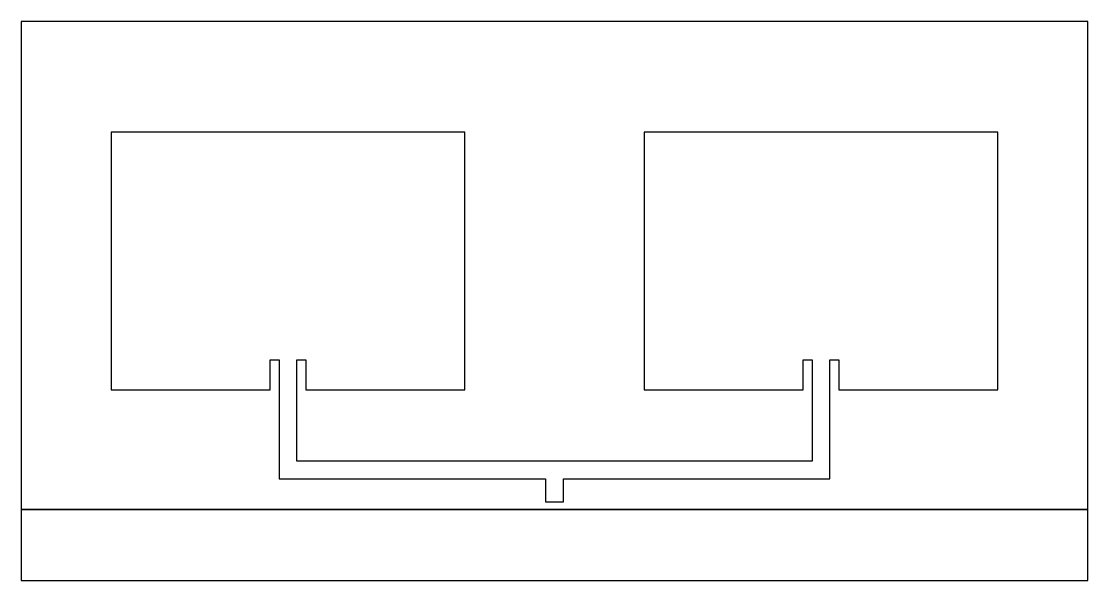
# Model space of a CAD drawing. Extents: x -30 to 90, y -36 to 27.
import ezdxf

# ---------------------------------------------------------------- set-up
doc = ezdxf.new("R2010")
doc.units = 0

msp = doc.modelspace()

# ---------------------------------------------------------------- linework, layer by layer
at = {"layer": 'COPPER (ANNEALED)'}
msp.add_lwpolyline([(-2, -14.5), (-2, -11.1), (-2, -11.1), (-1, -11.1), (-1, -11.1), (-1, -24.5), (-1, -24.5), (29, -24.5), (29, -24.5), (29, -27.1), (29, -27.1), (31, -27.1), (31, -27.1), (31, -24.5), (31, -24.5), (61, -24.5), (61, -24.5), (61, -11.1), (61, -11.1), (62, -11.1), (62, -11.1), (62, -14.5), (62, -14.5), (79.9, -14.5), (79.9, -14.5), (79.9, 14.5), (79.9, 14.5), (40.1, 14.5), (40.1, 14.5), (40.1, -14.5), (40.1, -14.5), (58, -14.5), (58, -14.5), (58, -11.1), (58, -11.1), (59, -11.1), (59, -11.1), (59, -22.5), (59, -22.5), (1, -22.5), (1, -22.5), (1, -11.1), (1, -11.1), (2, -11.1), (2, -11.1), (2, -14.5), (2, -14.5), (19.9, -14.5), (19.9, -14.5), (19.9, 14.5), (19.9, 14.5), (-19.9, 14.5), (-19.9, 14.5), (-19.9, -14.5), (-19.9, -14.5), (-2, -14.5)], close=True, dxfattribs=at)
at = {"layer": 'FR-4 (LOSSY)'}
for points in [[(-30, -27.95), (90, -27.95), (90, -27.95), (90, 26.95), (90, 26.95), (-30, 26.95), (-30, 26.95), (-30, -27.95)], [(-30, -27.95), (-30, -35.95), (-30, -35.95), (90, -35.95), (90, -35.95), (90, -27.95), (90, -27.95), (-30, -27.95)]]:
    msp.add_lwpolyline(points, close=True, dxfattribs=at)

doc.saveas('drawing.dxf')
